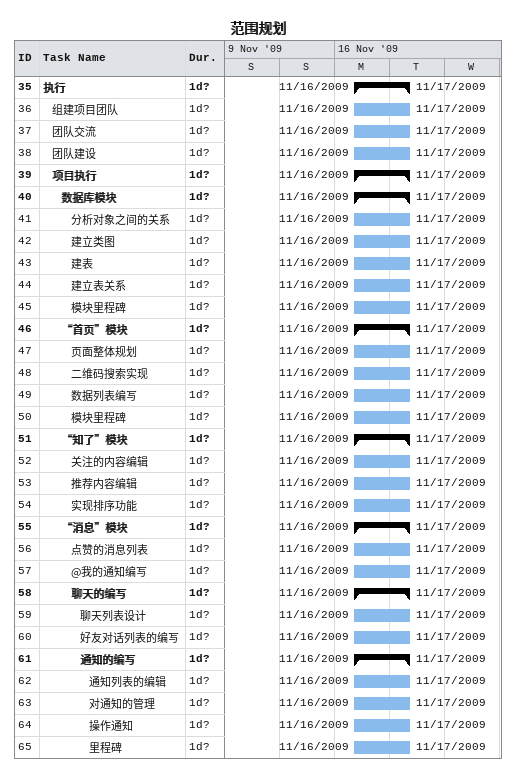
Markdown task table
范围规划

| ID | Level | Task | Duration | Start | Finish |
|---|---|---|---|---|---|
| 35 | 1 | **执行** | 1d? | 2009-11-16 | 2009-11-17 |
| 36 | 2 | 组建项目团队 | 1d? | 2009-11-16 | 2009-11-17 |
| 37 | 2 | 团队交流 | 1d? | 2009-11-16 | 2009-11-17 |
| 38 | 2 | 团队建设 | 1d? | 2009-11-16 | 2009-11-17 |
| 39 | 2 | **项目执行** | 1d? | 2009-11-16 | 2009-11-17 |
| 40 | 3 | **数据库模块** | 1d? | 2009-11-16 | 2009-11-17 |
| 41 | 4 | 分析对象之间的关系 | 1d? | 2009-11-16 | 2009-11-17 |
| 42 | 4 | 建立类图 | 1d? | 2009-11-16 | 2009-11-17 |
| 43 | 4 | 建表 | 1d? | 2009-11-16 | 2009-11-17 |
| 44 | 4 | 建立表关系 | 1d? | 2009-11-16 | 2009-11-17 |
| 45 | 4 | 模块里程碑 | 1d? | 2009-11-16 | 2009-11-17 |
| 46 | 3 | **“首页”模块** | 1d? | 2009-11-16 | 2009-11-17 |
| 47 | 4 | 页面整体规划 | 1d? | 2009-11-16 | 2009-11-17 |
| 48 | 4 | 二维码搜索实现 | 1d? | 2009-11-16 | 2009-11-17 |
| 49 | 4 | 数据列表编写 | 1d? | 2009-11-16 | 2009-11-17 |
| 50 | 4 | 模块里程碑 | 1d? | 2009-11-16 | 2009-11-17 |
| 51 | 3 | **“知了”模块** | 1d? | 2009-11-16 | 2009-11-17 |
| 52 | 4 | 关注的内容编辑 | 1d? | 2009-11-16 | 2009-11-17 |
| 53 | 4 | 推荐内容编辑 | 1d? | 2009-11-16 | 2009-11-17 |
| 54 | 4 | 实现排序功能 | 1d? | 2009-11-16 | 2009-11-17 |
| 55 | 3 | **“消息”模块** | 1d? | 2009-11-16 | 2009-11-17 |
| 56 | 4 | 点赞的消息列表 | 1d? | 2009-11-16 | 2009-11-17 |
| 57 | 4 | @我的通知编写 | 1d? | 2009-11-16 | 2009-11-17 |
| 58 | 4 | **聊天的编写** | 1d? | 2009-11-16 | 2009-11-17 |
| 59 | 5 | 聊天列表设计 | 1d? | 2009-11-16 | 2009-11-17 |
| 60 | 5 | 好友对话列表的编写 | 1d? | 2009-11-16 | 2009-11-17 |
| 61 | 5 | **通知的编写** | 1d? | 2009-11-16 | 2009-11-17 |
| 62 | 6 | 通知列表的编辑 | 1d? | 2009-11-16 | 2009-11-17 |
| 63 | 6 | 对通知的管理 | 1d? | 2009-11-16 | 2009-11-17 |
| 64 | 6 | 操作通知 | 1d? | 2009-11-16 | 2009-11-17 |
| 65 | 6 | 里程碑 | 1d? | 2009-11-16 | 2009-11-17 |
